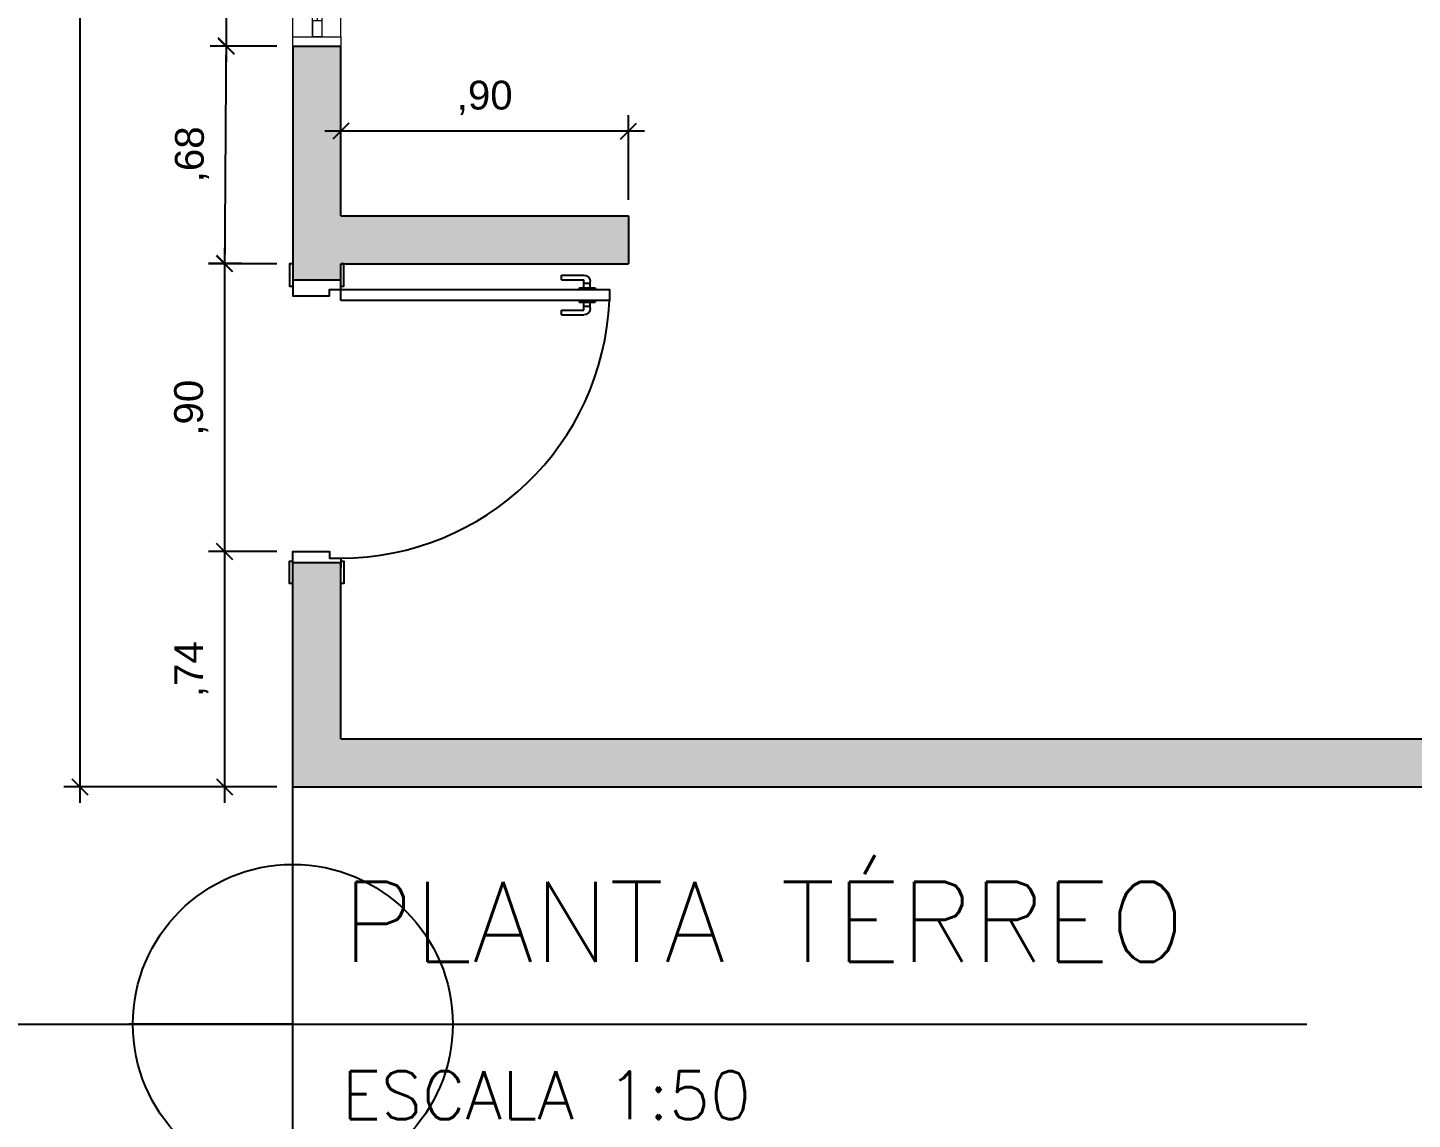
# Model space of a CAD drawing. Header units: millimetres. Extents: x 28.1 to 47.5, y 29.2 to 36.9.
# Drawn here: x 28.122 to 32.452, y 29.168 to 32.581 of the extents above; entities that cross this region are included whole.
import ezdxf

# ---------------------------------------------------------------- set-up
doc = ezdxf.new("R2010")
doc.units = ezdxf.units.MM
doc.header["$PDMODE"] = 34
for name, color, linetype in [('ALVENARIA', 4, 'Continuous'), ('CAIXILHOS', 1, 'Continuous'), ('COTAS', 7, 'Continuous'), ('TEXTOS', 2, 'Continuous')]:
    doc.layers.add(name, color=color, linetype=linetype)
doc.layers.add('Arq-Caixilho', color=1, linetype='Continuous', lineweight=13)
doc.layers.add('Arq-Parede Baixa Osso', color=2, linetype='Continuous', lineweight=20)
doc.styles.get("Standard").update_dxf_attribs({"font": 'arial.ttf'})
doc.styles.add('Texto Padrão', font='simplex.shx', dxfattribs={"height": 0.06})
doc.dimstyles.new('Novo estilo de cotav 1_50', dxfattribs={"dimscale": 0.5, "dimtxt": 0.18, "dimasz": 0.1, "dimexe": 0.1, "dimexo": 0.1, "dimgap": 0.1, "dimtad": 1, "dimzin": 4, "dimtxsty": 'Standard', "dimblk": 'OBLIQUE', "dimcen": 0.1, "dimdle": 0.1, "dimclrd": 1, "dimclre": 1, "dimclrt": 256, "dimadec": 0, "dimazin": 0, "dimtfac": 1, "dimtmove": 0, "dimatfit": 3, "dimldrblk": 'ORIGIN2', "dimfxl": 1, "dimtfillclr": 1, "dimarcsym": 0})

# ---------------------------------------------------------------- blocks, each defined once
blk = doc.blocks.new('macaneta')
for p, q in [((-0.0625, -0.15), (-0.0625, -0.08)), ((-0.0475, -0.15), (-0.0475, -0.08)), ((-0.0475, -0.08), (-0.0225, -0.08)), ((-0.0425, -0.06), (-0.0225, -0.06)), ((-0.0361, -0.06), (-0.0361, -0.08)), ((-0.0175, -0.045), (-0.0225, -0.045)), ((-0.0225, -0.095), (-0.0225, -0.045)), ((0.0225, -0.045), (0.0175, -0.045)), ((0.0225, -0.095), (0.0225, -0.045)), ((0.0225, -0.06), (0.0425, -0.06)), ((0.0225, -0.08), (0.0475, -0.08)), ((0.0361, -0.06), (0.0361, -0.08)), ((0.0475, -0.15), (0.0475, -0.08)), ((0.0625, -0.15), (0.0625, -0.08)), ((-0.0175, -0.095), (-0.0225, -0.095)), ((0.0225, -0.095), (0.0175, -0.095)), ((-0.0625, -0.15), (-0.0475, -0.15)), ((0.0475, -0.15), (0.0625, -0.15))]:
    blk.add_line(p, q)
for centre, start, end in [((-0.0425, -0.08), 90, 180), ((0.0425, -0.08), 0, 90)]:
    blk.add_arc(centre, 0.02, start, end)
blk = doc.blocks.new('*U6')
blk.add_lwpolyline([(0.065, 0.2), (0.03, 0.2), (0.03, 1.04), (0.065, 1.04)], close=True)
for points in [[(0.02, 0.2), (0.02, 0.21), (-0.05, 0.21), (-0.05, 0.2)], [(0, 0.05), (0.05, 0.05), (0.05, 0.165), (0.03, 0.165), (0.03, 0.2), (0, 0.2)], [(0.9, 0.05), (0.85, 0.05), (0.85, 0.165), (0.87, 0.165), (0.87, 0.2), (0.9, 0.2)], [(0.88, 0.2), (0.88, 0.21), (0.95, 0.21), (0.95, 0.2)], [(-0.05, 0.05), (-0.05, 0.04), (0.02, 0.04), (0.02, 0.05)], [(0.95, 0.05), (0.95, 0.04), (0.88, 0.04), (0.88, 0.05)]]:
    blk.add_lwpolyline(points)
at = {"ltscale": 0.5}
blk.add_arc((0.0287, 0.1995), 0.8413, 0.0359, 87.5263, dxfattribs=at)
at = {"xscale": -1}
blk.add_blockref('macaneta', (0.0475, 1.04), dxfattribs=at)
blk = doc.blocks.new('*U12')
at = {"layer": 'Arq-Caixilho'}
for p, q in [((1.77, 0.0917), (0.08, 0.0917)), ((1.72, 0.0767), (0.08, 0.0767)), ((1.77, 0.0617), (0.08, 0.0617))]:
    blk.add_line(p, q, dxfattribs=at)
for points in [[(0, 0), (0.03, 0), (0.03, 0.15), (0, 0.15)], [(1.8, 0), (1.77, 0), (1.77, 0.15), (1.8, 0.15)], [(0.03, 0.0917), (0.08, 0.0917), (0.08, 0.0617), (0.03, 0.0617)], [(1.77, 0.0917), (1.72, 0.0917), (1.72, 0.0617), (1.77, 0.0617)], [(1.77, 0.0917), (1.77, 0.0917), (1.77, 0.0617), (1.77, 0.0617)]]:
    blk.add_lwpolyline(points, dxfattribs=at)
at = {"layer": 'Arq-Parede Baixa Osso'}
for p, q in [((1.77, 0.15), (0.03, 0.15)), ((1.77, 0), (0.03, 0))]:
    blk.add_line(p, q, dxfattribs=at)
blk = doc.blocks.new('_Oblique')
at = {"color": 0, "linetype": 'ByBlock', "lineweight": -2}
blk.add_line((-0.5, -0.5), (0.5, 0.5), dxfattribs=at)
blk = doc.blocks.new('*D23')
at = {"layer": 'COTAS', "color": 1, "lineweight": -2, "transparency": 16777216}
for p, q in [((28.2849, 36.5128), (28.2849, 30.1578)), ((28.9009, 36.4628), (28.2349, 36.4628)), ((28.9009, 30.2078), (28.2349, 30.2078))]:
    blk.add_line(p, q, dxfattribs=at)
at = {"layer": 'Defpoints', "color": 0, "transparency": 16777216}
for p in [(28.9509, 36.4628), (28.2849, 30.2078), (28.9509, 30.2078)]:
    blk.add_point(p, dxfattribs=at)
at = {"layer": 'COTAS', "color": 1, "lineweight": -2, "transparency": 16777216, "xscale": 0.05, "yscale": 0.05, "zscale": 0.05}
for p, rotation in [((28.2849, 36.4628), 90), ((28.2849, 30.2078), 270)]:
    blk.add_blockref('_Oblique', p, dxfattribs=dict(at, rotation=rotation))
at = {"layer": 'COTAS', "transparency": 16777216, "insert": (28.1808, 33.3353), "char_height": 0.09, "attachment_point": 5, "rotation": 90}
blk.add_mtext('6,26', dxfattribs=at)
blk = doc.blocks.new('_Origin2')
at = {"color": 0, "linetype": 'ByBlock', "lineweight": -2}
blk.add_line((-0.5, 0), (-1, 0), dxfattribs=at)
for radius in [0.5, 0.25]:
    blk.add_circle((0, 0), radius, dxfattribs=at)
blk = doc.blocks.new('*D27')
at = {"layer": 'COTAS', "color": 1, "lineweight": -2, "transparency": 16777216}
for p, q in [((28.7422, 34.3728), (28.7422, 32.4728)), ((28.9009, 34.3228), (28.6922, 34.3228)), ((28.9009, 32.5228), (28.6922, 32.5228))]:
    blk.add_line(p, q, dxfattribs=at)
at = {"layer": 'Defpoints', "color": 0, "transparency": 16777216}
for p in [(28.9509, 34.3228), (28.7422, 32.5228), (28.9509, 32.5228)]:
    blk.add_point(p, dxfattribs=at)
at = {"layer": 'COTAS', "color": 1, "lineweight": -2, "transparency": 16777216, "xscale": 0.05, "yscale": 0.05, "zscale": 0.05}
for p, rotation in [((28.7422, 34.3228), 90), ((28.7422, 32.5228), 270)]:
    blk.add_blockref('_Oblique', p, dxfattribs=dict(at, rotation=rotation))
at = {"layer": 'COTAS', "transparency": 16777216, "insert": (28.6381, 33.4228), "char_height": 0.09, "attachment_point": 5, "rotation": 90}
blk.add_mtext('1,80', dxfattribs=at)
blk = doc.blocks.new('*D28')
at = {"layer": 'COTAS', "color": 1, "lineweight": -2, "transparency": 16777216}
for p, q in [((28.7426, 32.5743), (28.7368, 31.7943)), ((28.9009, 32.5232), (28.6922, 32.5247)), ((28.8959, 31.8432), (28.6872, 31.8447))]:
    blk.add_line(p, q, dxfattribs=at)
at = {"layer": 'Defpoints', "color": 0, "transparency": 16777216}
for p in [(28.9509, 32.5228), (28.7372, 31.8443), (28.9459, 31.8428)]:
    blk.add_point(p, dxfattribs=at)
at = {"layer": 'COTAS', "color": 1, "lineweight": -2, "transparency": 16777216, "xscale": 0.05, "yscale": 0.05, "zscale": 0.05}
for p, rotation in [((28.7422, 32.5243), 89.57871509583123), ((28.7372, 31.8443), 269.5787150958312)]:
    blk.add_blockref('_Oblique', p, dxfattribs=dict(at, rotation=rotation))
at = {"layer": 'COTAS', "transparency": 16777216, "insert": (28.6356, 32.1851), "char_height": 0.09, "attachment_point": 5, "rotation": 89.5787}
blk.add_mtext(',68', dxfattribs=at)
blk = doc.blocks.new('*D29')
at = {"layer": 'COTAS', "color": 1, "lineweight": -2, "transparency": 16777216}
for p, q in [((29.1009, 32.0428), (29.1009, 32.3078)), ((30.0009, 32.0428), (30.0009, 32.3078)), ((30.0509, 32.2578), (29.0509, 32.2578))]:
    blk.add_line(p, q, dxfattribs=at)
at = {"layer": 'Defpoints', "color": 0, "transparency": 16777216}
for p in [(29.1009, 32.2578), (29.1009, 31.9928), (30.0009, 31.9928)]:
    blk.add_point(p, dxfattribs=at)
at = {"layer": 'COTAS', "color": 1, "lineweight": -2, "transparency": 16777216, "xscale": 0.05, "yscale": 0.05, "zscale": 0.05, "rotation": 180}
blk.add_blockref('_Oblique', (29.1009, 32.2578), dxfattribs=at)
at = {"layer": 'COTAS', "color": 1, "lineweight": -2, "transparency": 16777216, "xscale": 0.05, "yscale": 0.05, "zscale": 0.05}
blk.add_blockref('_Oblique', (30.0009, 32.2578), dxfattribs=at)
at = {"layer": 'COTAS', "transparency": 16777216, "insert": (29.5509, 32.3619), "char_height": 0.09, "attachment_point": 5}
blk.add_mtext(',90', dxfattribs=at)
blk = doc.blocks.new('*D30')
at = {"layer": 'COTAS', "color": 1, "lineweight": -2, "transparency": 16777216}
for p, q in [((28.7372, 31.8928), (28.7372, 30.8928)), ((28.9009, 31.8428), (28.6872, 31.8428)), ((28.9009, 30.9428), (28.6872, 30.9428))]:
    blk.add_line(p, q, dxfattribs=at)
at = {"layer": 'Defpoints', "color": 0, "transparency": 16777216}
for p in [(28.9509, 31.8428), (28.7372, 30.9428), (28.9509, 30.9428)]:
    blk.add_point(p, dxfattribs=at)
at = {"layer": 'COTAS', "color": 1, "lineweight": -2, "transparency": 16777216, "xscale": 0.05, "yscale": 0.05, "zscale": 0.05}
for p, rotation in [((28.7372, 31.8428), 90), ((28.7372, 30.9428), 270)]:
    blk.add_blockref('_Oblique', p, dxfattribs=dict(at, rotation=rotation))
at = {"layer": 'COTAS', "transparency": 16777216, "insert": (28.6331, 31.3928), "char_height": 0.09, "attachment_point": 5, "rotation": 90}
blk.add_mtext(',90', dxfattribs=at)
blk = doc.blocks.new('*D31')
at = {"layer": 'COTAS', "color": 1, "lineweight": -2, "transparency": 16777216}
for p, q in [((28.7372, 30.9928), (28.7372, 30.1578)), ((28.9009, 30.9428), (28.6872, 30.9428)), ((28.9009, 30.2078), (28.6872, 30.2078))]:
    blk.add_line(p, q, dxfattribs=at)
at = {"layer": 'Defpoints', "color": 0, "transparency": 16777216}
for p in [(28.9509, 30.9428), (28.7372, 30.2078), (28.9509, 30.2078)]:
    blk.add_point(p, dxfattribs=at)
at = {"layer": 'COTAS', "color": 1, "lineweight": -2, "transparency": 16777216, "xscale": 0.05, "yscale": 0.05, "zscale": 0.05}
for p, rotation in [((28.7372, 30.9428), 90), ((28.7372, 30.2078), 270)]:
    blk.add_blockref('_Oblique', p, dxfattribs=dict(at, rotation=rotation))
at = {"layer": 'COTAS', "transparency": 16777216, "insert": (28.6333, 30.5753), "char_height": 0.09, "attachment_point": 5, "rotation": 90}
blk.add_mtext(',74', dxfattribs=at)

msp = doc.modelspace()

# ---------------------------------------------------------------- hatches: boundary and pattern name
at = {"layer": 'ALVENARIA'}
h = msp.add_hatch(color=256, dxfattribs=at)
h.dxf.hatch_style = 1
h.paths.add_polyline_path([(30.2009, 34.4728), (28.9509, 34.4728), (28.9509, 34.3228), (30.2009, 34.3228)], flags=17)
h.paths.add_polyline_path([(31.9909, 36.3128), (36.3309, 36.3128), (36.3309, 35.3828, -0.414214), (35.4109, 34.4628), (35.2609, 34.4628), (35.2609, 34.3128), (35.4109, 34.3128, 0.414214), (36.4809, 35.3828), (36.4809, 36.4628), (28.9509, 36.4628), (28.9509, 35.0728), (29.1009, 35.0728), (29.1009, 36.3128), (31.8409, 36.3128), (31.8409, 34.4728), (31.1009, 34.4728), (31.1009, 34.3228), (31.9909, 34.3228)])
h.paths.add_polyline_path([(29.1009, 30.9078), (28.9509, 30.9078), (28.9509, 30.2078), (36.4809, 30.2078), (36.4809, 30.3578), (29.1009, 30.3578)])
h.paths.add_polyline_path([(29.1009, 32.5228), (28.9509, 32.5228), (28.9509, 31.7928), (29.1009, 31.7928), (29.1009, 31.8428), (29.1109, 31.8428), (30.0009, 31.8428), (30.0009, 31.9928), (29.1009, 31.9928)])

# ---------------------------------------------------------------- linework, layer by layer
for p, q in [((28.9509, 32.5228), (28.9509, 31.7928)), ((28.9509, 32.5228), (29.1009, 32.5228)), ((29.1009, 31.9928), (29.1009, 32.5228)), ((29.1009, 31.9928), (30.0009, 31.9928)), ((30.0009, 31.9928), (30.0009, 31.8428)), ((29.1009, 31.8428), (30.0009, 31.8428)), ((29.1009, 31.7928), (29.1009, 31.8428)), ((28.9509, 31.7928), (29.1009, 31.7928)), ((28.9509, 30.2078), (28.9509, 30.9078)), ((29.1009, 30.9078), (28.9509, 30.9078)), ((29.1009, 30.3578), (29.1009, 30.9078)), ((29.1009, 30.3578), (36.4809, 30.3578)), ((28.9509, 30.2078), (36.4809, 30.2078))]:
    msp.add_line(p, q, dxfattribs=at)
at = {"layer": 'TEXTOS'}
for p, q in [((28.9509, 29.465), (28.4385, 29.465)), ((28.4385, 29.465), (32.1222, 29.465))]:
    msp.add_line(p, q, dxfattribs=at)
msp.add_point((28.9509, 29.465), dxfattribs=at)

# ---------------------------------------------------------------- block references
at = {"layer": 'Arq-Caixilho', "extrusion": (0, 0, -1), "xscale": -1, "zscale": -1, "rotation": 90.0000000214303}
msp.add_blockref('*U12', (-28.9509, 34.3228), dxfattribs=at)
at = {"layer": 'CAIXILHOS', "rotation": 270}
msp.add_blockref('*U6', (28.9009, 31.7928), dxfattribs=at)

# ---------------------------------------------------------------- texts
at = {"layer": 'TEXTOS', "attachment_point": 1, "style": 'Texto Padrão'}
for s, insert, char_height in [('PLANTA TÉRREO', (29.1046, 29.9105), 0.25), ('ESCALA 1:50', (29.1046, 29.3179), 0.15)]:
    msp.add_mtext_dynamic_manual_height_columns(s, width=5.728977, gutter_width=12.5, heights=[0], dxfattribs=dict(at, insert=insert, char_height=char_height))

# ---------------------------------------------------------------- dimensions: what is measured, and where the dimension line sits
at = {"layer": 'COTAS', "color": 3}
for base, p1, p2, picture, middle in [((28.2849193531, 30.207798726), (28.9509054221, 36.462798726), (28.9509054221, 30.207798726), '*D23', (28.1808334049, 33.335298726)), ((28.7422, 32.5228), (28.9509, 34.3228), (28.9509, 32.5228), '*D27', (28.6381, 33.4228)), ((28.7372, 30.9428), (28.9509, 31.8428), (28.9509, 30.9428), '*D30', (28.6331, 31.3928)), ((28.7371868652, 30.207798726), (28.9509054221, 30.942798726), (28.9509054221, 30.207798726), '*D31', (28.6332850917, 30.575298726))]:
    dim = msp.add_linear_dim(base=base, p1=p1, p2=p2, angle=90, dimstyle='Novo estilo de cotav 1_50', dxfattribs=at)
    dim.commit()
    dim.dimension.update_dxf_attribs({"geometry": picture, "text_midpoint": middle})
dim = msp.add_aligned_dim(p1=(28.9509, 32.5228), p2=(28.9459, 31.8428), distance=-0.2087, dimstyle='Novo estilo de cotav 1_50', dxfattribs=at)
dim.commit()
dim.dimension.update_dxf_attribs({"geometry": '*D28', "text_midpoint": (28.6356, 32.1851)})
dim = msp.add_linear_dim(base=(29.1009, 32.2578), p1=(30.0009, 31.9928), p2=(29.1009, 31.9928), dimstyle='Novo estilo de cotav 1_50', dxfattribs=at)
dim.commit()
dim.dimension.update_dxf_attribs({"geometry": '*D29', "text_midpoint": (29.5509, 32.3619)})

doc.saveas('drawing.dxf')
